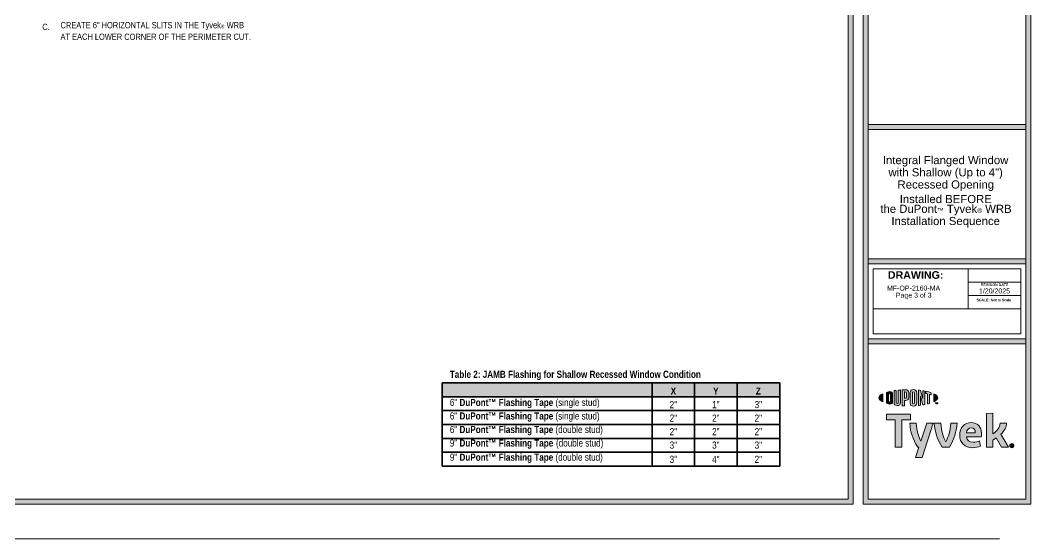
# Model space of a CAD drawing. Header units: inches. Extents: x -24 to 76, y -57 to 19.
# Drawn here: x -0.91 to 24.35, y -54.92 to -41.97 of the extents above; entities that cross this region are included whole.
import ezdxf

# ---------------------------------------------------------------- set-up
doc = ezdxf.new("R2010")
doc.units = ezdxf.units.IN
doc.header["$MEASUREMENT"] = 0
doc.layers.get('0').update_dxf_attribs({"lineweight": 0})
doc.layers.add('.ATI-TEXT', color=7, linetype='Continuous', lineweight=0)
doc.layers.add('G-ANNO-TTLB', color=7, linetype='Continuous', lineweight=0)

# ---------------------------------------------------------------- blocks, each defined once
blk = doc.blocks.new('Block_4')
at = {"char_height": 0.2, "attachment_point": 7}
for s, insert in [('\\C18;\\c0;\\FArial|b0|i0|c1;\\H0.203125;\\W1.000000;Integral Flanged Window', (20.654, -45.626)), ('\\C18;\\c0;\\FArial|b0|i0|c1;\\H0.203125;\\W1.000000;with Shallow (Up to 4")', (20.795, -45.931)), ('\\C18;\\c0;\\FArial|b0|i0|c1;\\H0.203125;\\W1.000000;Recessed Opening', (21.021, -46.235)), ('\\C18;\\c0;\\FArial|b0|i0|c1;\\H0.203125;\\W1.000000;Installed BEFORE', (21.077, -46.54)), ('\\C18;\\c0;\\FArial|b0|i0|c1;\\H0.203125;\\W1.000000;the DuPont\\H0.118422;™\\H0.203125; Tyvek\\H0.118422;®\\H0.203125; WRB', (20.591, -46.843)), ('\\C18;\\c0;\\FArial|b0|i0|c1;\\H0.203125;\\W1.000000;Installation Sequence', (20.869, -47.147))]:
    blk.add_mtext(s, dxfattribs=dict(at, insert=insert))
blk = doc.blocks.new('Block_20')
at = {"layer": 'G-ANNO-TTLB', "true_color": 0xe11b22, "transparency": 33554687}
h = blk.add_hatch(color=242, dxfattribs=at)
h.dxf.hatch_style = 2
edge = h.paths.add_edge_path()
edge.add_spline(control_points=[(20.847, -51.483), (20.847, -51.499), (20.837, -51.504), (20.826, -51.504), (20.817, -51.504), (20.804, -51.501), (20.793, -51.498), (20.793, -51.498), (20.793, -51.302), (20.793, -51.302), (20.804, -51.299), (20.817, -51.295), (20.826, -51.295), (20.837, -51.295), (20.847, -51.301), (20.847, -51.316), (20.847, -51.316), (20.847, -51.483), (20.847, -51.483)], knot_values=[0, 0, 0, 0, 1, 1, 1, 2, 2, 2, 3, 3, 3, 4, 4, 4, 5, 5, 5, 6, 6, 6, 6], degree=3, periodic=0)
edge = h.paths.add_edge_path()
edge.add_spline(control_points=[(20.833, -51.244), (20.816, -51.244), (20.79, -51.249), (20.744, -51.264), (20.744, -51.264), (20.744, -51.536), (20.744, -51.536), (20.784, -51.548), (20.816, -51.556), (20.833, -51.556), (20.875, -51.556), (20.898, -51.531), (20.898, -51.49), (20.898, -51.49), (20.898, -51.309), (20.898, -51.309), (20.898, -51.269), (20.875, -51.244), (20.833, -51.244)], knot_values=[0, 0, 0, 0, 1, 1, 1, 2, 2, 2, 3, 3, 3, 4, 4, 4, 5, 5, 5, 6, 6, 6, 6], degree=3, periodic=0)
h = blk.add_hatch(color=242, dxfattribs=at)
h.dxf.hatch_style = 2
edge = h.paths.add_edge_path()
edge.add_spline(control_points=[(21.041, -51.515), (21.041, -51.531), (21.035, -51.541), (21.016, -51.539), (20.996, -51.536), (20.991, -51.528), (20.991, -51.509), (20.991, -51.509), (20.991, -51.213), (20.991, -51.213), (20.978, -51.214), (20.95, -51.218), (20.937, -51.22), (20.937, -51.22), (20.937, -51.52), (20.937, -51.52), (20.937, -51.568), (20.961, -51.586), (21.016, -51.593), (21.066, -51.598), (21.097, -51.573), (21.097, -51.52), (21.097, -51.52), (21.097, -51.203), (21.097, -51.203), (21.086, -51.204), (21.052, -51.207), (21.041, -51.208), (21.041, -51.208), (21.041, -51.515), (21.041, -51.515)], knot_values=[0, 0, 0, 0, 1, 1, 1, 2, 2, 2, 3, 3, 3, 4, 4, 4, 5, 5, 5, 6, 6, 6, 7, 7, 7, 8, 8, 8, 9, 9, 9, 10, 10, 10, 10], degree=3, periodic=0)
h = blk.add_hatch(color=242, dxfattribs=at)
h.dxf.hatch_style = 2
edge = h.paths.add_edge_path()
edge.add_spline(control_points=[(21.245, -51.385), (21.245, -51.402), (21.239, -51.411), (21.216, -51.411), (21.216, -51.411), (21.197, -51.411), (21.197, -51.411), (21.197, -51.411), (21.197, -51.253), (21.197, -51.253), (21.205, -51.253), (21.21, -51.253), (21.215, -51.253), (21.24, -51.253), (21.245, -51.262), (21.245, -51.28), (21.245, -51.28), (21.245, -51.385), (21.245, -51.385)], knot_values=[0, 0, 0, 0, 1, 1, 1, 2, 2, 2, 3, 3, 3, 4, 4, 4, 5, 5, 5, 6, 6, 6, 6], degree=3, periodic=0)
edge = h.paths.add_edge_path()
edge.add_spline(control_points=[(21.219, -51.197), (21.209, -51.197), (21.173, -51.198), (21.141, -51.2), (21.141, -51.2), (21.141, -51.599), (21.141, -51.599), (21.152, -51.6), (21.181, -51.602), (21.197, -51.602), (21.197, -51.602), (21.197, -51.466), (21.197, -51.466), (21.197, -51.466), (21.219, -51.466), (21.219, -51.466), (21.277, -51.466), (21.302, -51.44), (21.302, -51.389), (21.302, -51.389), (21.302, -51.272), (21.302, -51.272), (21.302, -51.222), (21.274, -51.197), (21.219, -51.197)], knot_values=[0, 0, 0, 0, 1, 1, 1, 2, 2, 2, 3, 3, 3, 4, 4, 4, 5, 5, 5, 6, 6, 6, 7, 7, 7, 8, 8, 8, 8], degree=3, periodic=0)
h = blk.add_hatch(color=242, dxfattribs=at)
h.dxf.hatch_style = 2
edge = h.paths.add_edge_path()
edge.add_spline(control_points=[(21.445, -51.524), (21.445, -51.54), (21.44, -51.548), (21.42, -51.549), (21.4, -51.549), (21.394, -51.541), (21.394, -51.524), (21.394, -51.524), (21.394, -51.276), (21.394, -51.276), (21.394, -51.259), (21.4, -51.25), (21.42, -51.251), (21.44, -51.251), (21.445, -51.26), (21.445, -51.276), (21.445, -51.276), (21.445, -51.524), (21.445, -51.524)], knot_values=[0, 0, 0, 0, 1, 1, 1, 2, 2, 2, 3, 3, 3, 4, 4, 4, 5, 5, 5, 6, 6, 6, 6], degree=3, periodic=0)
edge = h.paths.add_edge_path()
edge.add_spline(control_points=[(21.42, -51.195), (21.368, -51.192), (21.337, -51.215), (21.337, -51.268), (21.337, -51.268), (21.337, -51.529), (21.337, -51.529), (21.337, -51.584), (21.365, -51.607), (21.42, -51.605), (21.474, -51.603), (21.502, -51.582), (21.502, -51.523), (21.502, -51.523), (21.502, -51.274), (21.502, -51.274), (21.502, -51.218), (21.477, -51.198), (21.42, -51.195)], knot_values=[0, 0, 0, 0, 1, 1, 1, 2, 2, 2, 3, 3, 3, 4, 4, 4, 5, 5, 5, 6, 6, 6, 6], degree=3, periodic=0)
h = blk.add_hatch(color=242, dxfattribs=at)
h.dxf.hatch_style = 2
edge = h.paths.add_edge_path()
edge.add_spline(control_points=[(21.658, -51.417), (21.658, -51.417), (21.595, -51.214), (21.595, -51.214), (21.578, -51.212), (21.558, -51.21), (21.542, -51.208), (21.542, -51.208), (21.542, -51.591), (21.542, -51.591), (21.553, -51.59), (21.582, -51.587), (21.596, -51.585), (21.596, -51.585), (21.592, -51.36), (21.592, -51.36), (21.592, -51.36), (21.658, -51.576), (21.658, -51.576), (21.672, -51.574), (21.692, -51.571), (21.705, -51.568), (21.705, -51.568), (21.705, -51.232), (21.705, -51.232), (21.691, -51.229), (21.666, -51.225), (21.654, -51.223), (21.654, -51.223), (21.658, -51.417), (21.658, -51.417)], knot_values=[0, 0, 0, 0, 1, 1, 1, 2, 2, 2, 3, 3, 3, 4, 4, 4, 5, 5, 5, 6, 6, 6, 7, 7, 7, 8, 8, 8, 9, 9, 9, 10, 10, 10, 10], degree=3, periodic=0)
h = blk.add_hatch(color=242, dxfattribs=at)
h.dxf.hatch_style = 2
edge = h.paths.add_edge_path()
edge.add_spline(control_points=[(21.733, -51.29), (21.747, -51.293), (21.761, -51.296), (21.774, -51.299), (21.774, -51.299), (21.774, -51.553), (21.774, -51.553), (21.786, -51.55), (21.809, -51.544), (21.824, -51.54), (21.824, -51.54), (21.824, -51.311), (21.824, -51.311), (21.839, -51.314), (21.853, -51.318), (21.865, -51.322), (21.865, -51.322), (21.865, -51.273), (21.865, -51.273), (21.825, -51.259), (21.783, -51.248), (21.733, -51.237), (21.733, -51.237), (21.733, -51.29), (21.733, -51.29)], knot_values=[0, 0, 0, 0, 1, 1, 1, 2, 2, 2, 3, 3, 3, 4, 4, 4, 5, 5, 5, 6, 6, 6, 7, 7, 7, 8, 8, 8, 8], degree=3, periodic=0)
h = blk.add_hatch(color=242, dxfattribs=at)
h.dxf.hatch_style = 2
edge = h.paths.add_edge_path()
edge.add_spline(control_points=[(20.555, -51.399), (20.555, -51.437), (20.592, -51.472), (20.655, -51.502), (20.655, -51.502), (20.655, -51.297), (20.655, -51.297), (20.592, -51.327), (20.555, -51.362), (20.555, -51.399)], knot_values=[0, 0, 0, 0, 1, 1, 1, 2, 2, 2, 3, 3, 3, 3], degree=3, periodic=0)
h = blk.add_hatch(color=242, dxfattribs=at)
h.dxf.hatch_style = 2
edge = h.paths.add_edge_path()
edge.add_spline(control_points=[(22.026, -51.399), (22.026, -51.437), (21.989, -51.472), (21.925, -51.502), (21.925, -51.502), (21.925, -51.297), (21.925, -51.297), (21.989, -51.327), (22.026, -51.362), (22.026, -51.399)], knot_values=[0, 0, 0, 0, 1, 1, 1, 2, 2, 2, 3, 3, 3, 3], degree=3, periodic=0)
h = blk.add_hatch(color=242, dxfattribs=at)
h.dxf.hatch_style = 2
edge = h.paths.add_edge_path()
edge.add_spline(control_points=[(21.996, -51.523), (21.996, -51.523), (22.002, -51.523), (22.002, -51.523), (22.002, -51.523), (22.011, -51.537), (22.011, -51.537), (22.011, -51.537), (22.02, -51.523), (22.02, -51.523), (22.02, -51.523), (22.026, -51.523), (22.026, -51.523), (22.026, -51.523), (22.026, -51.553), (22.026, -51.553), (22.026, -51.553), (22.02, -51.553), (22.02, -51.553), (22.02, -51.553), (22.02, -51.532), (22.02, -51.532), (22.02, -51.532), (22.011, -51.546), (22.011, -51.546), (22.011, -51.546), (22.01, -51.546), (22.01, -51.546), (22.01, -51.546), (22.001, -51.532), (22.001, -51.532), (22.001, -51.532), (22.001, -51.553), (22.001, -51.553), (22.001, -51.553), (21.996, -51.553), (21.996, -51.553), (21.996, -51.553), (21.996, -51.523), (21.996, -51.523)], knot_values=[0, 0, 0, 0, 1, 1, 1, 2, 2, 2, 3, 3, 3, 4, 4, 4, 5, 5, 5, 6, 6, 6, 7, 7, 7, 8, 8, 8, 9, 9, 9, 10, 10, 10, 11, 11, 11, 12, 12, 12, 13, 13, 13, 13], degree=3, periodic=0)
edge = h.paths.add_edge_path()
edge.add_spline(control_points=[(21.975, -51.528), (21.975, -51.528), (21.966, -51.528), (21.966, -51.528), (21.966, -51.528), (21.966, -51.523), (21.966, -51.523), (21.966, -51.523), (21.99, -51.523), (21.99, -51.523), (21.99, -51.523), (21.99, -51.528), (21.99, -51.528), (21.99, -51.528), (21.98, -51.528), (21.98, -51.528), (21.98, -51.528), (21.98, -51.553), (21.98, -51.553), (21.98, -51.553), (21.975, -51.553), (21.975, -51.553), (21.975, -51.553), (21.975, -51.528), (21.975, -51.528)], knot_values=[0, 0, 0, 0, 1, 1, 1, 2, 2, 2, 3, 3, 3, 4, 4, 4, 5, 5, 5, 6, 6, 6, 7, 7, 7, 8, 8, 8, 8], degree=3, periodic=0)
at = {"layer": 'G-ANNO-TTLB'}
for points, knots in [([(20.833, -51.244), (20.816, -51.244), (20.79, -51.249), (20.744, -51.264), (20.744, -51.264), (20.744, -51.536), (20.744, -51.536), (20.784, -51.548), (20.816, -51.556), (20.833, -51.556), (20.875, -51.556), (20.898, -51.531), (20.898, -51.49), (20.898, -51.49), (20.898, -51.309), (20.898, -51.309), (20.898, -51.269), (20.875, -51.244), (20.833, -51.244)], [0, 0, 0, 0, 1, 1, 1, 2, 2, 2, 3, 3, 3, 4, 4, 4, 5, 5, 5, 6, 6, 6, 6]), ([(21.041, -51.515), (21.041, -51.531), (21.035, -51.541), (21.016, -51.539), (20.996, -51.536), (20.991, -51.528), (20.991, -51.509), (20.991, -51.509), (20.991, -51.213), (20.991, -51.213), (20.978, -51.214), (20.95, -51.218), (20.937, -51.22), (20.937, -51.22), (20.937, -51.52), (20.937, -51.52), (20.937, -51.568), (20.961, -51.586), (21.016, -51.593), (21.066, -51.598), (21.097, -51.573), (21.097, -51.52), (21.097, -51.52), (21.097, -51.203), (21.097, -51.203), (21.086, -51.204), (21.052, -51.207), (21.041, -51.208), (21.041, -51.208), (21.041, -51.515), (21.041, -51.515)], [0, 0, 0, 0, 1, 1, 1, 2, 2, 2, 3, 3, 3, 4, 4, 4, 5, 5, 5, 6, 6, 6, 7, 7, 7, 8, 8, 8, 9, 9, 9, 10, 10, 10, 10]), ([(21.219, -51.197), (21.209, -51.197), (21.173, -51.198), (21.141, -51.2), (21.141, -51.2), (21.141, -51.599), (21.141, -51.599), (21.152, -51.6), (21.181, -51.602), (21.197, -51.602), (21.197, -51.602), (21.197, -51.466), (21.197, -51.466), (21.197, -51.466), (21.219, -51.466), (21.219, -51.466), (21.277, -51.466), (21.302, -51.44), (21.302, -51.389), (21.302, -51.389), (21.302, -51.272), (21.302, -51.272), (21.302, -51.222), (21.274, -51.197), (21.219, -51.197)], [0, 0, 0, 0, 1, 1, 1, 2, 2, 2, 3, 3, 3, 4, 4, 4, 5, 5, 5, 6, 6, 6, 7, 7, 7, 8, 8, 8, 8]), ([(21.245, -51.385), (21.245, -51.402), (21.239, -51.411), (21.216, -51.411), (21.216, -51.411), (21.197, -51.411), (21.197, -51.411), (21.197, -51.411), (21.197, -51.253), (21.197, -51.253), (21.205, -51.253), (21.21, -51.253), (21.215, -51.253), (21.24, -51.253), (21.245, -51.262), (21.245, -51.28), (21.245, -51.28), (21.245, -51.385), (21.245, -51.385)], [0, 0, 0, 0, 1, 1, 1, 2, 2, 2, 3, 3, 3, 4, 4, 4, 5, 5, 5, 6, 6, 6, 6]), ([(21.42, -51.195), (21.368, -51.192), (21.337, -51.215), (21.337, -51.268), (21.337, -51.268), (21.337, -51.529), (21.337, -51.529), (21.337, -51.584), (21.365, -51.607), (21.42, -51.605), (21.474, -51.603), (21.502, -51.582), (21.502, -51.523), (21.502, -51.523), (21.502, -51.274), (21.502, -51.274), (21.502, -51.218), (21.477, -51.198), (21.42, -51.195)], [0, 0, 0, 0, 1, 1, 1, 2, 2, 2, 3, 3, 3, 4, 4, 4, 5, 5, 5, 6, 6, 6, 6]), ([(21.445, -51.524), (21.445, -51.54), (21.44, -51.548), (21.42, -51.549), (21.4, -51.549), (21.394, -51.541), (21.394, -51.524), (21.394, -51.524), (21.394, -51.276), (21.394, -51.276), (21.394, -51.259), (21.4, -51.25), (21.42, -51.251), (21.44, -51.251), (21.445, -51.26), (21.445, -51.276), (21.445, -51.276), (21.445, -51.524), (21.445, -51.524)], [0, 0, 0, 0, 1, 1, 1, 2, 2, 2, 3, 3, 3, 4, 4, 4, 5, 5, 5, 6, 6, 6, 6]), ([(21.658, -51.417), (21.658, -51.417), (21.595, -51.214), (21.595, -51.214), (21.578, -51.212), (21.558, -51.21), (21.542, -51.208), (21.542, -51.208), (21.542, -51.591), (21.542, -51.591), (21.553, -51.59), (21.582, -51.587), (21.596, -51.585), (21.596, -51.585), (21.592, -51.36), (21.592, -51.36), (21.592, -51.36), (21.658, -51.576), (21.658, -51.576), (21.672, -51.574), (21.692, -51.571), (21.705, -51.568), (21.705, -51.568), (21.705, -51.232), (21.705, -51.232), (21.691, -51.229), (21.666, -51.225), (21.654, -51.223), (21.654, -51.223), (21.658, -51.417), (21.658, -51.417)], [0, 0, 0, 0, 1, 1, 1, 2, 2, 2, 3, 3, 3, 4, 4, 4, 5, 5, 5, 6, 6, 6, 7, 7, 7, 8, 8, 8, 9, 9, 9, 10, 10, 10, 10]), ([(21.733, -51.29), (21.747, -51.293), (21.761, -51.296), (21.774, -51.299), (21.774, -51.299), (21.774, -51.553), (21.774, -51.553), (21.786, -51.55), (21.809, -51.544), (21.824, -51.54), (21.824, -51.54), (21.824, -51.311), (21.824, -51.311), (21.839, -51.314), (21.853, -51.318), (21.865, -51.322), (21.865, -51.322), (21.865, -51.273), (21.865, -51.273), (21.825, -51.259), (21.783, -51.248), (21.733, -51.237), (21.733, -51.237), (21.733, -51.29), (21.733, -51.29)], [0, 0, 0, 0, 1, 1, 1, 2, 2, 2, 3, 3, 3, 4, 4, 4, 5, 5, 5, 6, 6, 6, 7, 7, 7, 8, 8, 8, 8]), ([(20.555, -51.399), (20.555, -51.437), (20.592, -51.472), (20.655, -51.502), (20.655, -51.502), (20.655, -51.297), (20.655, -51.297), (20.592, -51.327), (20.555, -51.362), (20.555, -51.399)], [0, 0, 0, 0, 1, 1, 1, 2, 2, 2, 3, 3, 3, 3]), ([(20.847, -51.483), (20.847, -51.499), (20.837, -51.504), (20.826, -51.504), (20.817, -51.504), (20.804, -51.501), (20.793, -51.498), (20.793, -51.498), (20.793, -51.302), (20.793, -51.302), (20.804, -51.299), (20.817, -51.295), (20.826, -51.295), (20.837, -51.295), (20.847, -51.301), (20.847, -51.316), (20.847, -51.316), (20.847, -51.483), (20.847, -51.483)], [0, 0, 0, 0, 1, 1, 1, 2, 2, 2, 3, 3, 3, 4, 4, 4, 5, 5, 5, 6, 6, 6, 6]), ([(22.026, -51.399), (22.026, -51.437), (21.989, -51.472), (21.925, -51.502), (21.925, -51.502), (21.925, -51.297), (21.925, -51.297), (21.989, -51.327), (22.026, -51.362), (22.026, -51.399)], [0, 0, 0, 0, 1, 1, 1, 2, 2, 2, 3, 3, 3, 3]), ([(21.975, -51.528), (21.975, -51.528), (21.966, -51.528), (21.966, -51.528), (21.966, -51.528), (21.966, -51.523), (21.966, -51.523), (21.966, -51.523), (21.99, -51.523), (21.99, -51.523), (21.99, -51.523), (21.99, -51.528), (21.99, -51.528), (21.99, -51.528), (21.98, -51.528), (21.98, -51.528), (21.98, -51.528), (21.98, -51.553), (21.98, -51.553), (21.98, -51.553), (21.975, -51.553), (21.975, -51.553), (21.975, -51.553), (21.975, -51.528), (21.975, -51.528)], [0, 0, 0, 0, 1, 1, 1, 2, 2, 2, 3, 3, 3, 4, 4, 4, 5, 5, 5, 6, 6, 6, 7, 7, 7, 8, 8, 8, 8]), ([(21.996, -51.523), (21.996, -51.523), (22.002, -51.523), (22.002, -51.523), (22.002, -51.523), (22.011, -51.537), (22.011, -51.537), (22.011, -51.537), (22.02, -51.523), (22.02, -51.523), (22.02, -51.523), (22.026, -51.523), (22.026, -51.523), (22.026, -51.523), (22.026, -51.553), (22.026, -51.553), (22.026, -51.553), (22.02, -51.553), (22.02, -51.553), (22.02, -51.553), (22.02, -51.532), (22.02, -51.532), (22.02, -51.532), (22.011, -51.546), (22.011, -51.546), (22.011, -51.546), (22.01, -51.546), (22.01, -51.546), (22.01, -51.546), (22.001, -51.532), (22.001, -51.532), (22.001, -51.532), (22.001, -51.553), (22.001, -51.553), (22.001, -51.553), (21.996, -51.553), (21.996, -51.553), (21.996, -51.553), (21.996, -51.523), (21.996, -51.523)], [0, 0, 0, 0, 1, 1, 1, 2, 2, 2, 3, 3, 3, 4, 4, 4, 5, 5, 5, 6, 6, 6, 7, 7, 7, 8, 8, 8, 9, 9, 9, 10, 10, 10, 11, 11, 11, 12, 12, 12, 13, 13, 13, 13])]:
    blk.add_open_spline(points, degree=3, knots=knots, dxfattribs=at)
blk = doc.blocks.new('Block_24')
at = {"layer": 'G-ANNO-TTLB', "true_color": 0x17477e, "transparency": 33554687}
h = blk.add_hatch(color=156, dxfattribs=at)
h.dxf.hatch_style = 2
edge = h.paths.add_edge_path()
edge.add_spline(control_points=[(23.6, -52.311), (23.6, -52.311), (23.795, -52.631), (23.795, -52.631), (23.795, -52.631), (23.619, -52.631), (23.619, -52.631), (23.619, -52.631), (23.484, -52.402), (23.484, -52.402), (23.46, -52.42), (23.434, -52.437), (23.406, -52.455), (23.406, -52.455), (23.406, -52.631), (23.406, -52.631), (23.406, -52.631), (23.244, -52.631), (23.244, -52.631), (23.244, -52.631), (23.244, -51.79), (23.244, -51.79), (23.244, -51.79), (23.406, -51.782), (23.406, -51.782), (23.406, -51.782), (23.406, -52.299), (23.406, -52.299), (23.516, -52.228), (23.57, -52.145), (23.589, -52.032), (23.589, -52.032), (23.749, -52.032), (23.749, -52.032), (23.746, -52.133), (23.694, -52.223), (23.6, -52.311)], knot_values=[0, 0, 0, 0, 1, 1, 1, 2, 2, 2, 3, 3, 3, 4, 4, 4, 5, 5, 5, 6, 6, 6, 7, 7, 7, 8, 8, 8, 9, 9, 9, 10, 10, 10, 11, 11, 11, 12, 12, 12, 12], degree=3, periodic=0)
h = blk.add_hatch(color=156, dxfattribs=at)
h.dxf.hatch_style = 2
h.paths.add_polyline_path([(21.347, -51.81), (20.744, -51.81), (20.744, -51.953), (20.962, -51.953), (20.962, -52.631), (21.129, -52.631), (21.129, -51.953), (21.347, -51.953)])
h = blk.add_hatch(color=156, dxfattribs=at)
h.dxf.hatch_style = 2
edge = h.paths.add_edge_path()
edge.add_spline(control_points=[(22.351, -52.032), (22.34, -52.232), (22.296, -52.368), (22.227, -52.501), (22.16, -52.368), (22.116, -52.232), (22.103, -52.032), (22.103, -52.032), (21.94, -52.032), (21.94, -52.032), (21.958, -52.267), (22.011, -52.419), (22.137, -52.631), (22.137, -52.631), (22.317, -52.631), (22.317, -52.631), (22.439, -52.419), (22.489, -52.267), (22.513, -52.032), (22.513, -52.032), (22.351, -52.032), (22.351, -52.032)], knot_values=[0, 0, 0, 0, 1, 1, 1, 2, 2, 2, 3, 3, 3, 4, 4, 4, 5, 5, 5, 6, 6, 6, 7, 7, 7, 7], degree=3, periodic=0)
h = blk.add_hatch(color=156, dxfattribs=at)
h.dxf.hatch_style = 2
edge = h.paths.add_edge_path()
edge.add_spline(control_points=[(22.743, -52.274), (22.743, -52.274), (22.966, -52.274), (22.966, -52.274), (22.966, -52.274), (22.966, -52.26), (22.966, -52.26), (22.966, -52.195), (22.931, -52.147), (22.867, -52.147), (22.799, -52.147), (22.754, -52.195), (22.743, -52.274)], knot_values=[0, 0, 0, 0, 1, 1, 1, 2, 2, 2, 3, 3, 3, 4, 4, 4, 4], degree=3, periodic=0)
edge = h.paths.add_edge_path()
edge.add_spline(control_points=[(23.099, -52.605), (23.047, -52.628), (22.971, -52.645), (22.894, -52.645), (22.705, -52.645), (22.576, -52.525), (22.576, -52.331), (22.576, -52.144), (22.694, -52.018), (22.867, -52.018), (23.02, -52.018), (23.121, -52.127), (23.121, -52.284), (23.121, -52.319), (23.119, -52.349), (23.116, -52.373), (23.116, -52.373), (22.746, -52.373), (22.746, -52.373), (22.761, -52.467), (22.816, -52.509), (22.91, -52.509), (22.967, -52.509), (23.022, -52.496), (23.073, -52.475), (23.073, -52.475), (23.099, -52.605), (23.099, -52.605)], knot_values=[0, 0, 0, 0, 1, 1, 1, 2, 2, 2, 3, 3, 3, 4, 4, 4, 5, 5, 5, 6, 6, 6, 7, 7, 7, 8, 8, 8, 9, 9, 9, 9], degree=3, periodic=0)
at = {"layer": 'G-ANNO-TTLB'}
blk.add_lwpolyline([(21.347, -51.81), (20.744, -51.81), (20.744, -51.953), (20.962, -51.953), (20.962, -52.631), (21.129, -52.631), (21.129, -51.953), (21.347, -51.953)], close=True, dxfattribs=at)
for points, knots in [([(23.6, -52.311), (23.6, -52.311), (23.795, -52.631), (23.795, -52.631), (23.795, -52.631), (23.619, -52.631), (23.619, -52.631), (23.619, -52.631), (23.484, -52.402), (23.484, -52.402), (23.46, -52.42), (23.434, -52.437), (23.406, -52.455), (23.406, -52.455), (23.406, -52.631), (23.406, -52.631), (23.406, -52.631), (23.244, -52.631), (23.244, -52.631), (23.244, -52.631), (23.244, -51.79), (23.244, -51.79), (23.244, -51.79), (23.406, -51.782), (23.406, -51.782), (23.406, -51.782), (23.406, -52.299), (23.406, -52.299), (23.516, -52.228), (23.57, -52.145), (23.589, -52.032), (23.589, -52.032), (23.749, -52.032), (23.749, -52.032), (23.746, -52.133), (23.694, -52.223), (23.6, -52.311)], [0, 0, 0, 0, 1, 1, 1, 2, 2, 2, 3, 3, 3, 4, 4, 4, 5, 5, 5, 6, 6, 6, 7, 7, 7, 8, 8, 8, 9, 9, 9, 10, 10, 10, 11, 11, 11, 12, 12, 12, 12]), ([(22.351, -52.032), (22.34, -52.232), (22.296, -52.368), (22.227, -52.501), (22.16, -52.368), (22.116, -52.232), (22.103, -52.032), (22.103, -52.032), (21.94, -52.032), (21.94, -52.032), (21.958, -52.267), (22.011, -52.419), (22.137, -52.631), (22.137, -52.631), (22.317, -52.631), (22.317, -52.631), (22.439, -52.419), (22.489, -52.267), (22.513, -52.032), (22.513, -52.032), (22.351, -52.032), (22.351, -52.032)], [0, 0, 0, 0, 1, 1, 1, 2, 2, 2, 3, 3, 3, 4, 4, 4, 5, 5, 5, 6, 6, 6, 7, 7, 7, 7]), ([(23.099, -52.605), (23.047, -52.628), (22.971, -52.645), (22.894, -52.645), (22.705, -52.645), (22.576, -52.525), (22.576, -52.331), (22.576, -52.144), (22.694, -52.018), (22.867, -52.018), (23.02, -52.018), (23.121, -52.127), (23.121, -52.284), (23.121, -52.319), (23.119, -52.349), (23.116, -52.373), (23.116, -52.373), (22.746, -52.373), (22.746, -52.373), (22.761, -52.467), (22.816, -52.509), (22.91, -52.509), (22.967, -52.509), (23.022, -52.496), (23.073, -52.475), (23.073, -52.475), (23.099, -52.605), (23.099, -52.605)], [0, 0, 0, 0, 1, 1, 1, 2, 2, 2, 3, 3, 3, 4, 4, 4, 5, 5, 5, 6, 6, 6, 7, 7, 7, 8, 8, 8, 9, 9, 9, 9]), ([(22.743, -52.274), (22.743, -52.274), (22.966, -52.274), (22.966, -52.274), (22.966, -52.274), (22.966, -52.26), (22.966, -52.26), (22.966, -52.195), (22.931, -52.147), (22.867, -52.147), (22.799, -52.147), (22.754, -52.195), (22.743, -52.274)], [0, 0, 0, 0, 1, 1, 1, 2, 2, 2, 3, 3, 3, 4, 4, 4, 4])]:
    blk.add_open_spline(points, degree=3, knots=knots, dxfattribs=at)
blk = doc.blocks.new('Block_23')
at = {"layer": 'G-ANNO-TTLB', "true_color": 0x17477e, "transparency": 33554687}
h = blk.add_hatch(color=156, dxfattribs=at)
h.dxf.hatch_style = 2
edge = h.paths.add_edge_path()
edge.add_spline(control_points=[(21.75, -52.032), (21.75, -52.032), (21.605, -52.483), (21.605, -52.483), (21.543, -52.356), (21.503, -52.223), (21.491, -52.032), (21.491, -52.032), (21.328, -52.032), (21.328, -52.032), (21.345, -52.267), (21.398, -52.419), (21.525, -52.631), (21.525, -52.631), (21.557, -52.631), (21.557, -52.631), (21.557, -52.631), (21.474, -52.889), (21.474, -52.889), (21.474, -52.889), (21.636, -52.889), (21.636, -52.889), (21.636, -52.889), (21.912, -52.032), (21.912, -52.032), (21.912, -52.032), (21.75, -52.032), (21.75, -52.032)], knot_values=[0, 0, 0, 0, 1, 1, 1, 2, 2, 2, 3, 3, 3, 4, 4, 4, 5, 5, 5, 6, 6, 6, 7, 7, 7, 8, 8, 8, 9, 9, 9, 9], degree=3, periodic=0)
at = {"layer": 'G-ANNO-TTLB'}
blk.add_open_spline([(21.75, -52.032), (21.75, -52.032), (21.605, -52.483), (21.605, -52.483), (21.543, -52.356), (21.503, -52.223), (21.491, -52.032), (21.491, -52.032), (21.328, -52.032), (21.328, -52.032), (21.345, -52.267), (21.398, -52.419), (21.525, -52.631), (21.525, -52.631), (21.557, -52.631), (21.557, -52.631), (21.557, -52.631), (21.474, -52.889), (21.474, -52.889), (21.474, -52.889), (21.636, -52.889), (21.636, -52.889), (21.636, -52.889), (21.912, -52.032), (21.912, -52.032), (21.912, -52.032), (21.75, -52.032), (21.75, -52.032)], degree=3, knots=[0, 0, 0, 0, 1, 1, 1, 2, 2, 2, 3, 3, 3, 4, 4, 4, 5, 5, 5, 6, 6, 6, 7, 7, 7, 8, 8, 8, 9, 9, 9, 9], dxfattribs=at)
blk.add_blockref('Block_24', (0, 0), dxfattribs=at)
blk = doc.blocks.new('Block_25')
at = {"layer": 'G-ANNO-TTLB', "true_color": 0x17477e, "transparency": 33554687}
h = blk.add_hatch(color=156, dxfattribs=at)
h.dxf.hatch_style = 2
edge = h.paths.add_edge_path()
edge.add_spline(control_points=[(23.873, -52.576), (23.873, -52.576), (23.873, -52.591), (23.873, -52.591), (23.873, -52.591), (23.879, -52.591), (23.879, -52.591), (23.886, -52.591), (23.889, -52.589), (23.889, -52.583), (23.889, -52.577), (23.886, -52.576), (23.879, -52.576), (23.879, -52.576), (23.873, -52.576), (23.873, -52.576)], knot_values=[0, 0, 0, 0, 1, 1, 1, 2, 2, 2, 3, 3, 3, 4, 4, 4, 5, 5, 5, 5], degree=3, periodic=0)
edge = h.paths.add_edge_path()
edge.add_spline(control_points=[(23.861, -52.566), (23.861, -52.566), (23.879, -52.566), (23.879, -52.566), (23.893, -52.566), (23.9, -52.572), (23.9, -52.583), (23.9, -52.591), (23.897, -52.596), (23.89, -52.599), (23.894, -52.605), (23.898, -52.612), (23.904, -52.619), (23.904, -52.619), (23.89, -52.619), (23.89, -52.619), (23.885, -52.613), (23.882, -52.607), (23.879, -52.6), (23.879, -52.6), (23.873, -52.6), (23.873, -52.6), (23.873, -52.6), (23.873, -52.619), (23.873, -52.619), (23.873, -52.619), (23.861, -52.619), (23.861, -52.619), (23.861, -52.619), (23.861, -52.566), (23.861, -52.566)], knot_values=[0, 0, 0, 0, 1, 1, 1, 2, 2, 2, 3, 3, 3, 4, 4, 4, 5, 5, 5, 6, 6, 6, 7, 7, 7, 8, 8, 8, 9, 9, 9, 10, 10, 10, 10], degree=3, periodic=0)
edge = h.paths.add_edge_path()
edge.add_spline(control_points=[(23.88, -52.552), (23.854, -52.552), (23.84, -52.567), (23.84, -52.593), (23.84, -52.62), (23.854, -52.634), (23.88, -52.634), (23.905, -52.634), (23.92, -52.62), (23.92, -52.593), (23.92, -52.567), (23.905, -52.552), (23.88, -52.552)], knot_values=[0, 0, 0, 0, 1, 1, 1, 2, 2, 2, 3, 3, 3, 4, 4, 4, 4], degree=3, periodic=0)
edge = h.paths.add_edge_path()
edge.add_spline(control_points=[(23.88, -52.542), (23.911, -52.542), (23.932, -52.562), (23.932, -52.593), (23.932, -52.625), (23.911, -52.645), (23.88, -52.645), (23.848, -52.645), (23.828, -52.625), (23.828, -52.593), (23.828, -52.562), (23.848, -52.542), (23.88, -52.542)], knot_values=[0, 0, 0, 0, 1, 1, 1, 2, 2, 2, 3, 3, 3, 4, 4, 4, 4], degree=3, periodic=0)
at = {"layer": 'G-ANNO-TTLB'}
for points, knots in [([(23.88, -52.542), (23.911, -52.542), (23.932, -52.562), (23.932, -52.593), (23.932, -52.625), (23.911, -52.645), (23.88, -52.645), (23.848, -52.645), (23.828, -52.625), (23.828, -52.593), (23.828, -52.562), (23.848, -52.542), (23.88, -52.542)], [0, 0, 0, 0, 1, 1, 1, 2, 2, 2, 3, 3, 3, 4, 4, 4, 4]), ([(23.88, -52.552), (23.854, -52.552), (23.84, -52.567), (23.84, -52.593), (23.84, -52.62), (23.854, -52.634), (23.88, -52.634), (23.905, -52.634), (23.92, -52.62), (23.92, -52.593), (23.92, -52.567), (23.905, -52.552), (23.88, -52.552)], [0, 0, 0, 0, 1, 1, 1, 2, 2, 2, 3, 3, 3, 4, 4, 4, 4]), ([(23.861, -52.566), (23.861, -52.566), (23.879, -52.566), (23.879, -52.566), (23.893, -52.566), (23.9, -52.572), (23.9, -52.583), (23.9, -52.591), (23.897, -52.596), (23.89, -52.599), (23.894, -52.605), (23.898, -52.612), (23.904, -52.619), (23.904, -52.619), (23.89, -52.619), (23.89, -52.619), (23.885, -52.613), (23.882, -52.607), (23.879, -52.6), (23.879, -52.6), (23.873, -52.6), (23.873, -52.6), (23.873, -52.6), (23.873, -52.619), (23.873, -52.619), (23.873, -52.619), (23.861, -52.619), (23.861, -52.619), (23.861, -52.619), (23.861, -52.566), (23.861, -52.566)], [0, 0, 0, 0, 1, 1, 1, 2, 2, 2, 3, 3, 3, 4, 4, 4, 5, 5, 5, 6, 6, 6, 7, 7, 7, 8, 8, 8, 9, 9, 9, 10, 10, 10, 10]), ([(23.873, -52.576), (23.873, -52.576), (23.873, -52.591), (23.873, -52.591), (23.873, -52.591), (23.879, -52.591), (23.879, -52.591), (23.886, -52.591), (23.889, -52.589), (23.889, -52.583), (23.889, -52.577), (23.886, -52.576), (23.879, -52.576), (23.879, -52.576), (23.873, -52.576), (23.873, -52.576)], [0, 0, 0, 0, 1, 1, 1, 2, 2, 2, 3, 3, 3, 4, 4, 4, 5, 5, 5, 5])]:
    blk.add_open_spline(points, degree=3, knots=knots, dxfattribs=at)
blk = doc.blocks.new('Block_22')
at = {"layer": 'G-ANNO-TTLB'}
for name in ['Block_23', 'Block_25']:
    blk.add_blockref(name, (0, 0), dxfattribs=at)
blk = doc.blocks.new('Block_21')
at = {"layer": 'G-ANNO-TTLB'}
blk.add_blockref('Block_22', (0, 0), dxfattribs=at)
blk = doc.blocks.new('Block_19')
at = {"layer": 'G-ANNO-TTLB'}
for name in ['Block_20', 'Block_21']:
    blk.add_blockref(name, (0, 0), dxfattribs=at)
blk = doc.blocks.new('Block_568')
at = {"layer": '.ATI-TEXT', "color": 18, "lineweight": 35, "true_color": 0x000000}
for p, q in [((9.639, -51.029), (18.076, -51.029)), ((14.885, -51.029), (14.885, -53.102)), ((15.948, -51.029), (15.948, -53.102)), ((17.012, -51.029), (17.012, -53.102)), ((9.639, -51.375), (18.076, -51.375)), ((9.639, -51.72), (18.076, -51.72)), ((9.639, -52.066), (18.076, -52.066)), ((9.639, -52.411), (18.076, -52.411)), ((9.639, -52.757), (18.076, -52.757))]:
    blk.add_line(p, q, dxfattribs=at)
blk.add_lwpolyline([(18.076, -51.029), (18.076, -53.102), (9.639, -53.102), (9.639, -51.029)], dxfattribs=at)
blk = doc.blocks.new('Block_567')
at = {"layer": '.ATI-TEXT', "true_color": 0x000000, "transparency": 33554687}
h = blk.add_hatch(color=18, dxfattribs=at)
h.dxf.hatch_style = 2
h.paths.add_polyline_path([(18.076, -51.375), (9.639, -51.375), (9.639, -51.029), (18.076, -51.029)])
at = {"layer": '.ATI-TEXT'}
blk.add_lwpolyline([(18.076, -51.375), (9.639, -51.375), (9.639, -51.029), (18.076, -51.029)], close=True, dxfattribs=at)
blk.add_blockref('Block_568', (0, 0), dxfattribs=at)
blk = doc.blocks.new('Block_566')
at = {"layer": '.ATI-TEXT'}
blk.add_blockref('Block_567', (0, 0), dxfattribs=at)
at = {"layer": '.ATI-TEXT', "char_height": 0.2, "attachment_point": 7}
for s, insert in [('\\C250;\\c2105123;\\FArial Narrow Bold|b1|i0|c1;\\H0.177000;\\W1.000000;Table 2: JAMB Flashing for Shallow Recessed Window Condition', (9.83, -50.955)), ('\\C7;\\c16777215;\\FArial Narrow Bold|b1|i0|c1;\\H0.177000;\\W1.000000;X', (15.35, -51.32)), ('\\C7;\\c16777215;\\FArial Narrow Bold|b1|i0|c1;\\H0.177000;\\W1.000000;Y', (16.412, -51.32)), ('\\C7;\\c16777215;\\FArial Narrow Bold|b1|i0|c1;\\H0.177000;\\W1.000000;Z', (17.479, -51.32)), ('\\C250;\\c2105123;\\FArial Narrow|b0|i0|c1;\\H0.177000;\\W1.000000;6" \\FArial Narrow Bold|b1|i0|c1;DuPont™ Flashing Tape\\FArial Narrow|b0|i0|c1; (single stud)', (9.83, -51.658)), ('\\C250;\\c2105123;\\FArial Narrow|b0|i0|c1;\\H0.177000;\\W1.000000;2"', (15.325, -51.658)), ('\\C250;\\c2105123;\\FArial Narrow|b0|i0|c1;\\H0.177000;\\W1.000000;1"', (16.387, -51.658)), ('\\C250;\\c2105123;\\FArial Narrow|b0|i0|c1;\\H0.177000;\\W1.000000;3"', (17.449, -51.658)), ('\\C250;\\c2105123;\\FArial Narrow|b0|i0|c1;\\H0.177000;\\W1.000000;6" \\FArial Narrow Bold|b1|i0|c1;DuPont™ Flashing Tape\\FArial Narrow|b0|i0|c1; (single stud)', (9.83, -51.995)), ('\\C250;\\c2105123;\\FArial Narrow|b0|i0|c1;\\H0.177000;\\W1.000000;2"', (15.325, -51.995)), ('\\C250;\\c2105123;\\FArial Narrow|b0|i0|c1;\\H0.177000;\\W1.000000;2"', (16.387, -51.995)), ('\\C250;\\c2105123;\\FArial Narrow|b0|i0|c1;\\H0.177000;\\W1.000000;2"', (17.449, -51.995)), ('\\C250;\\c2105123;\\FArial Narrow|b0|i0|c1;\\H0.177000;\\W1.000000;6" \\FArial Narrow Bold|b1|i0|c1;DuPont™ Flashing Tape \\FArial Narrow|b0|i0|c1;(double stud)', (9.83, -52.333)), ('\\C250;\\c2105123;\\FArial Narrow|b0|i0|c1;\\H0.177000;\\W1.000000;2"', (15.325, -52.333)), ('\\C250;\\c2105123;\\FArial Narrow|b0|i0|c1;\\H0.177000;\\W1.000000;2"', (16.387, -52.333)), ('\\C250;\\c2105123;\\FArial Narrow|b0|i0|c1;\\H0.177000;\\W1.000000;2"', (17.449, -52.333)), ('\\C250;\\c2105123;\\FArial Narrow|b0|i0|c1;\\H0.177000;\\W1.000000;9" \\FArial Narrow Bold|b1|i0|c1;DuPont™ Flashing Tape\\FArial Bold|b1|i0|c1; \\FArial Narrow|b0|i0|c1;(double stud)', (9.83, -52.67)), ('\\C250;\\c2105123;\\FArial Narrow|b0|i0|c1;\\H0.177000;\\W1.000000;3"', (15.325, -52.67)), ('\\C250;\\c2105123;\\FArial Narrow|b0|i0|c1;\\H0.177000;\\W1.000000;3"', (16.387, -52.67)), ('\\C250;\\c2105123;\\FArial Narrow|b0|i0|c1;\\H0.177000;\\W1.000000;3"', (17.449, -52.67)), ('\\C250;\\c2105123;\\FArial Narrow|b0|i0|c1;\\H0.177000;\\W1.000000;9" \\FArial Narrow Bold|b1|i0|c1;DuPont™ Flashing Tape\\FArial Narrow|b0|i0|c1; (double stud)', (9.83, -53.025)), ('\\C250;\\c2105123;\\FArial Narrow|b0|i0|c1;\\H0.177000;\\W1.000000;3"', (15.325, -53.025)), ('\\C250;\\c2105123;\\FArial Narrow|b0|i0|c1;\\H0.177000;\\W1.000000;4"', (16.387, -53.025)), ('\\C250;\\c2105123;\\FArial Narrow|b0|i0|c1;\\H0.177000;\\W1.000000;2"', (17.449, -53.025))]:
    blk.add_mtext(s, dxfattribs=dict(at, insert=insert))
blk = doc.blocks.new('Block_577')
at = {"layer": '.ATI-TEXT', "char_height": 0.2, "attachment_point": 7}
for s, insert in [('\\C18;\\c0;\\FArial Narrow|b0|i0|c1;\\H0.156250;\\W1.000000;C.', (-0.358, -42.219)), ('\\C18;\\c0;\\FArial Narrow|b0|i0|c1;\\H0.156250;\\W1.000000;CREATE 6" HORIZONTAL SLITS IN THE Tyvek\\H0.091094;®\\H0.156250; WRB', (0.097, -42.219)), ('\\C18;\\c0;\\FArial Narrow|b0|i0|c1;\\H0.156250;\\W1.000000;AT EACH LOWER CORNER OF THE PERIMETER CUT.', (0.097, -42.464))]:
    blk.add_mtext(s, dxfattribs=dict(at, insert=insert))

msp = doc.modelspace()

# ---------------------------------------------------------------- hatches: boundary and pattern name
at = {"layer": 'G-ANNO-TTLB', "true_color": 0xff00ff, "transparency": 33554687}
h = msp.add_hatch(color=6, dxfattribs=at)
edge = h.paths.add_edge_path()
edge.add_spline(control_points=[(19.916, -54.052), (19.916, -54.052), (-20.772, -54.052), (-20.772, -54.052), (-20.772, -54.052), (-20.772, -19.927), (-20.772, -19.927), (-20.772, -19.927), (19.916, -19.927), (19.916, -19.927), (19.916, -19.927), (19.916, -54.052), (19.916, -54.052)], knot_values=[0, 0, 0, 0, 1, 1, 1, 2, 2, 2, 3, 3, 3, 4, 4, 4, 4], degree=3, periodic=0)
edge = h.paths.add_edge_path()
edge.add_spline(control_points=[(-20.647, -20.052), (-20.647, -20.052), (-20.647, -53.927), (-20.647, -53.927), (-20.647, -53.927), (19.791, -53.927), (19.791, -53.927), (19.791, -53.927), (19.791, -20.052), (19.791, -20.052), (19.791, -20.052), (-20.647, -20.052), (-20.647, -20.052)], knot_values=[0, 0, 0, 0, 1, 1, 1, 2, 2, 2, 3, 3, 3, 4, 4, 4, 4], degree=3, periodic=0)
edge.add_line((-20.647, -20.052), (-20.647, -20.052))
h = msp.add_hatch(color=6, dxfattribs=at)
edge = h.paths.add_edge_path()
edge.add_spline(control_points=[(24.353, -19.927), (24.353, -19.927), (24.353, -54.052), (24.353, -54.052), (24.353, -54.052), (20.166, -54.052), (20.166, -54.052), (20.166, -54.052), (20.166, -19.927), (20.166, -19.927), (20.166, -19.927), (24.353, -19.927), (24.353, -19.927)], knot_values=[0, 0, 0, 0, 1, 1, 1, 2, 2, 2, 3, 3, 3, 4, 4, 4, 4], degree=3, periodic=0)
edge = h.paths.add_edge_path()
edge.add_spline(control_points=[(24.228, -20.052), (24.228, -20.052), (20.291, -20.052), (20.291, -20.052), (20.291, -20.052), (20.291, -53.927), (20.291, -53.927), (20.291, -53.927), (24.228, -53.927), (24.228, -53.927), (24.228, -53.927), (24.228, -20.052), (24.228, -20.052)], knot_values=[0, 0, 0, 0, 1, 1, 1, 2, 2, 2, 3, 3, 3, 4, 4, 4, 4], degree=3, periodic=0)
edge.add_line((24.228, -20.052), (24.228, -20.052))
for points in [[(24.228, -44.702), (20.291, -44.702), (20.291, -44.577), (24.228, -44.577)], [(24.228, -48.052), (20.291, -48.052), (20.291, -47.927), (24.228, -47.927)], [(24.228, -50.052), (20.291, -50.052), (20.291, -49.927), (24.228, -49.927)]]:
    msp.add_hatch(color=6, dxfattribs=at).paths.add_polyline_path(points)

# ---------------------------------------------------------------- linework, layer by layer
at = {"layer": 'G-ANNO-TTLB', "color": 6, "lineweight": 9, "true_color": 0xff00ff}
for p, q in [((19.916, -54.052), (19.916, -19.927)), ((20.166, -19.927), (20.166, -54.052)), ((24.353, -54.052), (24.353, -19.927)), ((19.791, -53.927), (19.791, -20.052)), ((19.791, -20.052), (19.791, -53.927)), ((20.291, -53.927), (20.291, -20.052)), ((24.228, -20.052), (24.228, -53.927)), ((24.228, -44.577), (20.291, -44.577)), ((20.291, -44.577), (20.291, -44.702)), ((20.291, -44.702), (24.228, -44.702)), ((24.228, -44.702), (24.228, -44.577)), ((24.228, -47.927), (20.291, -47.927)), ((20.291, -47.927), (20.291, -48.052)), ((24.228, -48.052), (24.228, -47.927)), ((20.291, -48.052), (24.228, -48.052)), ((24.103, -48.177), (20.416, -48.177)), ((20.416, -48.177), (20.416, -49.802)), ((22.791, -49.177), (22.791, -48.177)), ((24.103, -49.802), (24.103, -48.177)), ((24.103, -48.51), (22.791, -48.51)), ((24.103, -48.844), (22.791, -48.844)), ((20.416, -49.177), (24.103, -49.177)), ((24.228, -49.927), (20.291, -49.927)), ((20.291, -49.927), (20.291, -50.052)), ((20.416, -49.802), (24.103, -49.802)), ((24.228, -50.052), (24.228, -49.927)), ((20.291, -50.052), (24.228, -50.052)), ((-20.772, -54.052), (19.916, -54.052)), ((-20.647, -53.927), (19.791, -53.927)), ((19.791, -53.927), (-20.647, -53.927)), ((20.166, -54.052), (24.353, -54.052)), ((24.228, -53.927), (20.291, -53.927)), ((-24.428, -54.919), (23.572, -54.919))]:
    msp.add_line(p, q, dxfattribs=at)
at = {"layer": 'G-ANNO-TTLB'}
for points in [[(24.228, -44.702), (20.291, -44.702), (20.291, -44.577), (24.228, -44.577)], [(24.228, -48.052), (20.291, -48.052), (20.291, -47.927), (24.228, -47.927)], [(24.228, -50.052), (20.291, -50.052), (20.291, -49.927), (24.228, -49.927)]]:
    msp.add_lwpolyline(points, close=True, dxfattribs=at)
for points in [[(19.916, -54.052), (19.916, -54.052), (-20.772, -54.052), (-20.772, -54.052), (-20.772, -54.052), (-20.772, -19.927), (-20.772, -19.927), (-20.772, -19.927), (19.916, -19.927), (19.916, -19.927), (19.916, -19.927), (19.916, -54.052), (19.916, -54.052)], [(24.353, -19.927), (24.353, -19.927), (24.353, -54.052), (24.353, -54.052), (24.353, -54.052), (20.166, -54.052), (20.166, -54.052), (20.166, -54.052), (20.166, -19.927), (20.166, -19.927), (20.166, -19.927), (24.353, -19.927), (24.353, -19.927)], [(-20.647, -20.052), (-20.647, -20.052), (-20.647, -53.927), (-20.647, -53.927), (-20.647, -53.927), (19.791, -53.927), (19.791, -53.927), (19.791, -53.927), (19.791, -20.052), (19.791, -20.052), (19.791, -20.052), (-20.647, -20.052), (-20.647, -20.052)], [(24.228, -20.052), (24.228, -20.052), (20.291, -20.052), (20.291, -20.052), (20.291, -20.052), (20.291, -53.927), (20.291, -53.927), (20.291, -53.927), (24.228, -53.927), (24.228, -53.927), (24.228, -53.927), (24.228, -20.052), (24.228, -20.052)]]:
    msp.add_open_spline(points, degree=3, knots=[0, 0, 0, 0, 1, 1, 1, 2, 2, 2, 3, 3, 3, 4, 4, 4, 4], dxfattribs=at)

# ---------------------------------------------------------------- block references
at = {"layer": '.ATI-TEXT'}
for name in ['Block_577', 'Block_566']:
    msp.add_blockref(name, (0, 0), dxfattribs=at)
msp.add_blockref('Block_4', (0, 0))
at = {"layer": 'G-ANNO-TTLB'}
msp.add_blockref('Block_19', (0, 0), dxfattribs=at)

# ---------------------------------------------------------------- texts
at = {"char_height": 0.2, "attachment_point": 7}
for s, insert in [('\\C18;\\c0;\\FArial|b0|i0|c1;\\H0.125000;\\W1.000000;MF-OP-2160-MA', (20.759, -48.725)), ('\\C18;\\c0;\\FArial|b0|i0|c1;\\H0.125018;\\W1.000000;1/20/2025', (23.057, -48.795)), ('\\C18;\\c0;\\FArial|b0|i0|c1;\\H0.125000;\\W1.000000;Page 3 of 3', (20.98, -48.937))]:
    msp.add_mtext(s, dxfattribs=dict(at, insert=insert))
at = {"layer": 'G-ANNO-TTLB', "char_height": 0.2, "attachment_point": 7}
for s, insert in [('\\C18;\\c0;\\FArial Bold|b1|i0|c1;\\H0.190267;\\W1.000000;DRAWING:', (20.78, -48.43)), ('\\C18;\\c0;\\FArial Bold|b1|i0|c1;\\H0.063422;\\W1.000000;REVISION DATE', (23.102, -48.608)), ('\\C18;\\c0;\\FArial Bold|b1|i0|c1;\\H0.063422;\\W1.000000;SCALE: Not to Scale', (22.996, -48.989))]:
    msp.add_mtext(s, dxfattribs=dict(at, insert=insert))

doc.saveas('drawing.dxf')
